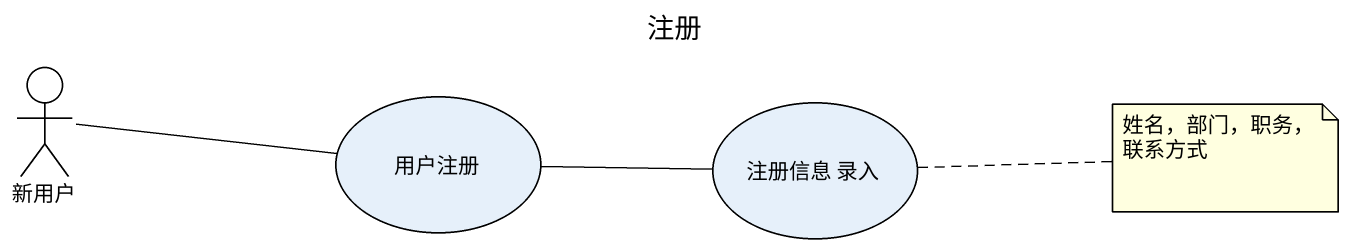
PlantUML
@startuml
title 注册
actor 新用户
usecase 用户注册
usecase "注册信息 录入" as 注册信息_录入
用户注册 -left- 新用户
用户注册 -right- 注册信息_录入
note right of 注册信息_录入 : 姓名，部门，职务，联系方式
@enduml
